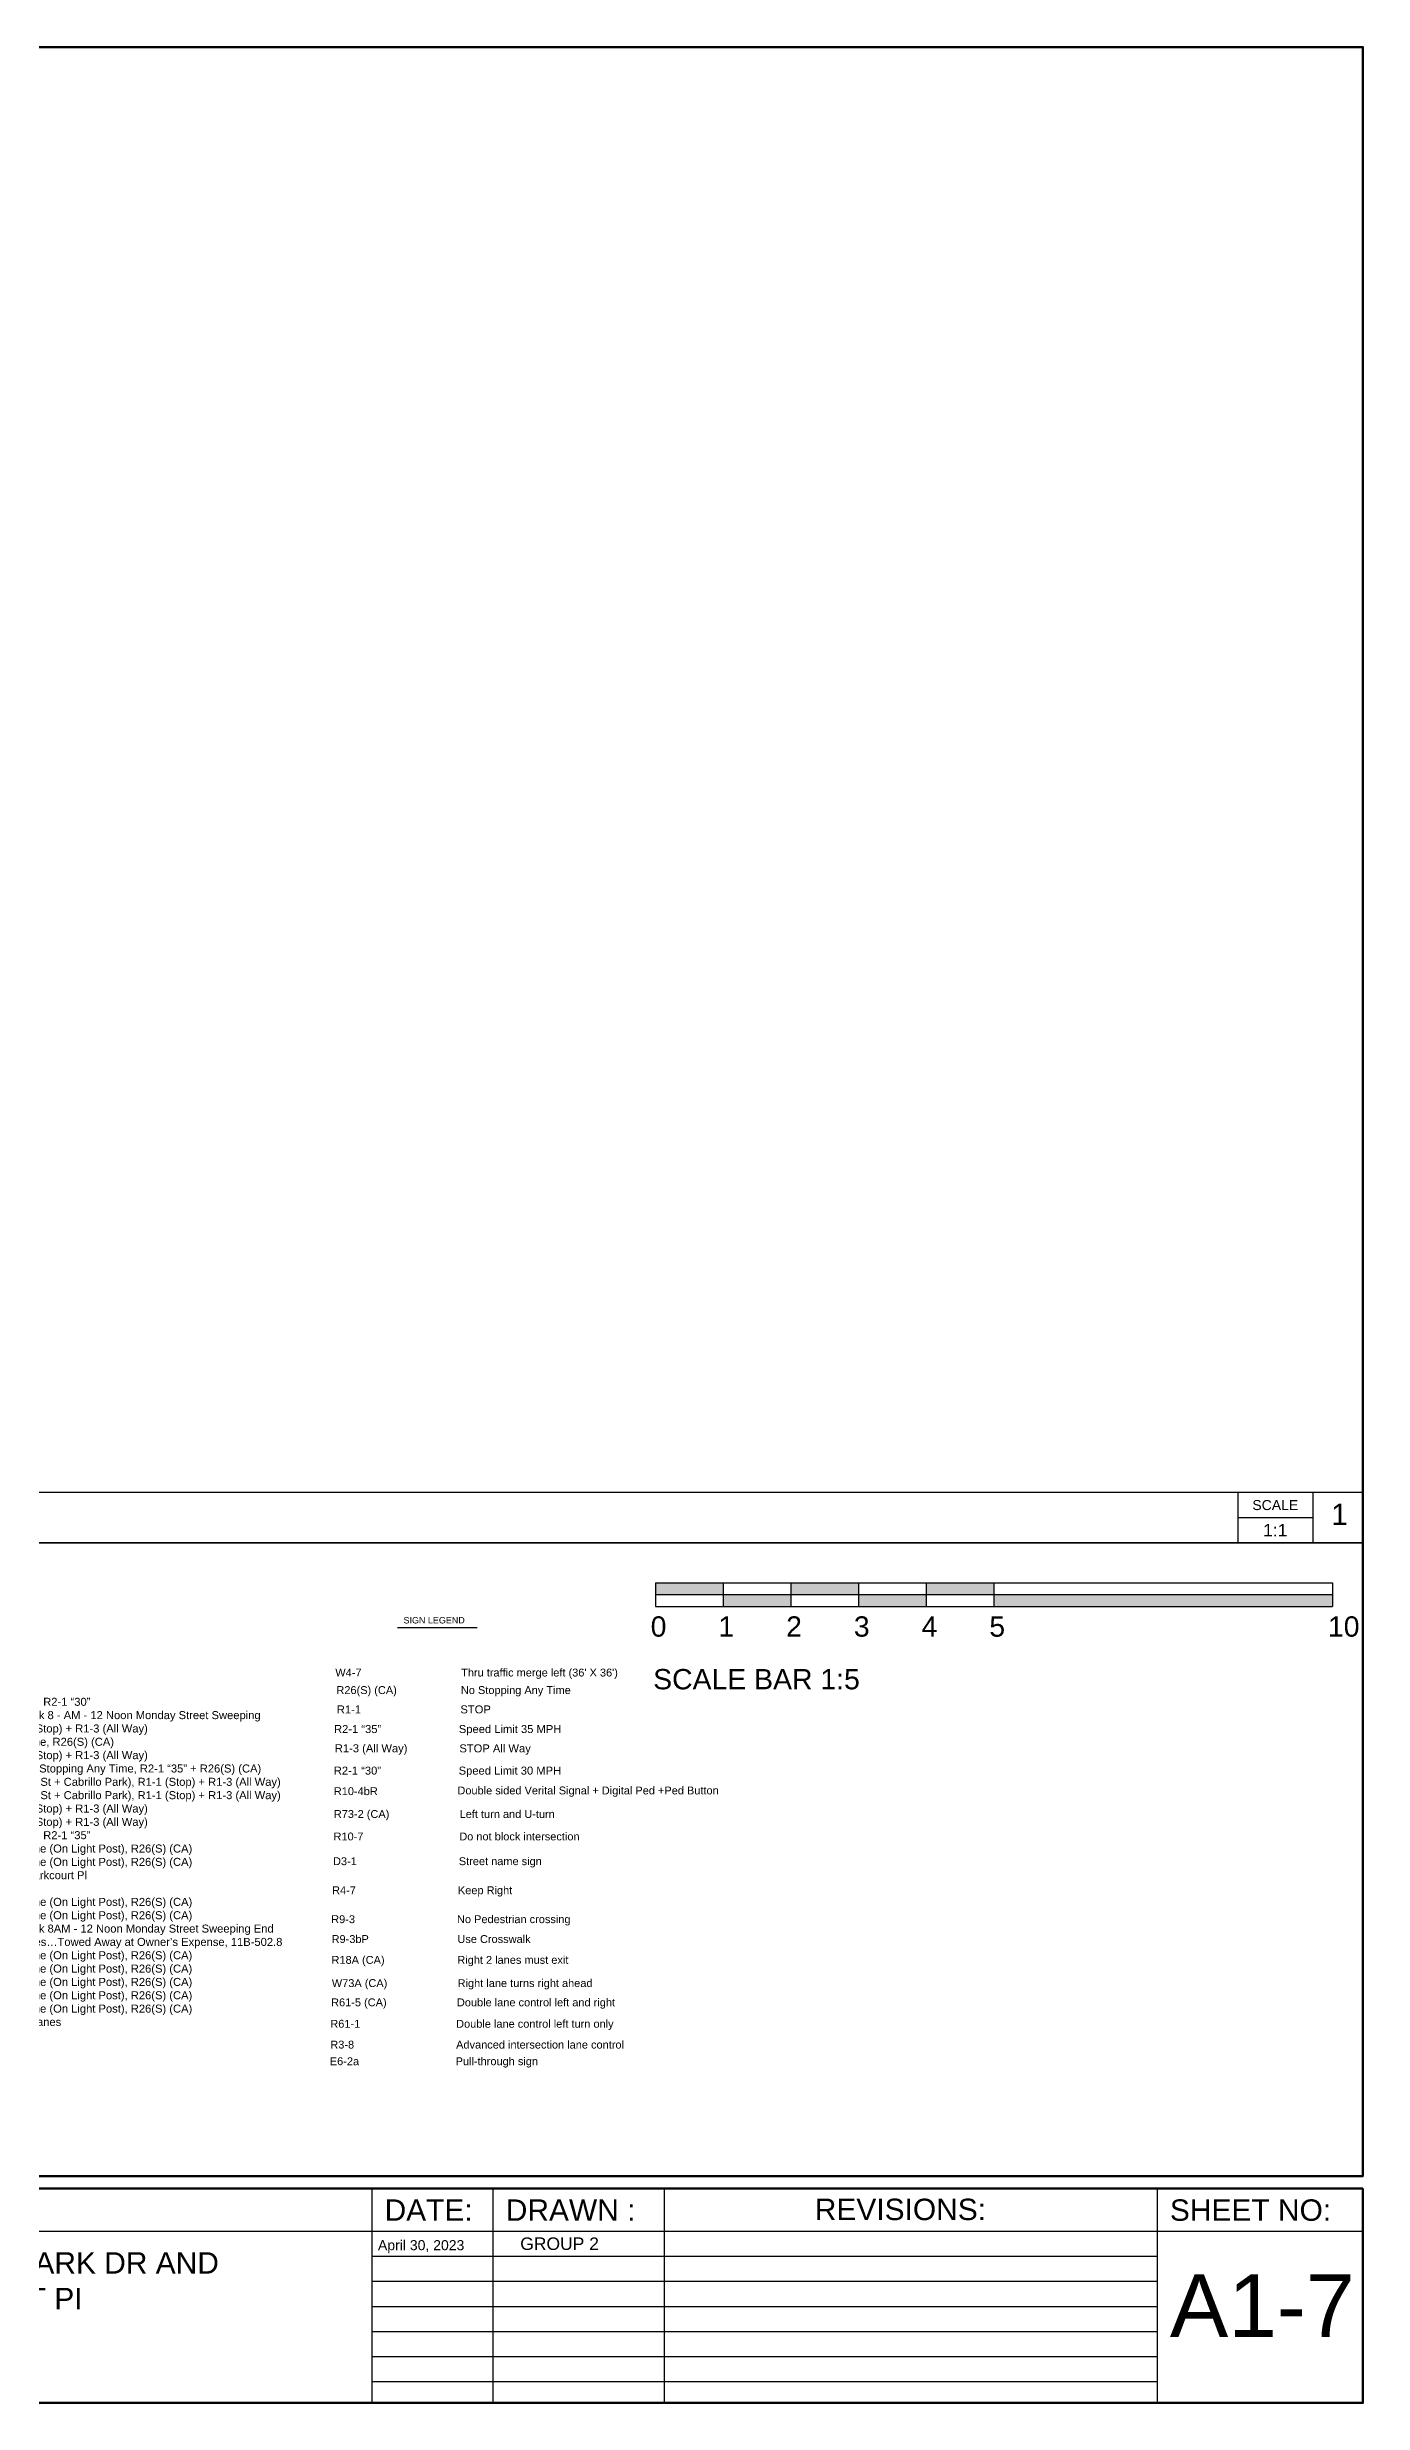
# Paper-space layout 'Layout1' of a CAD drawing. Header units: inches. Extents: x 0 to 35.9, y 0 to 23.6.
# Drawn here: x 22.76 to 35.9, y 0.09 to 23.61 of the extents above; entities that cross this region are included whole.
import ezdxf

# ---------------------------------------------------------------- set-up
doc = ezdxf.new("R2010")
doc.units = ezdxf.units.IN
doc.header["$MEASUREMENT"] = 0
doc.layers.get('0').update_dxf_attribs({"lineweight": 30})
doc.layers.add('BLOCK TEXT', color=7, linetype='Continuous')
doc.layers.add('C-SIDEWALK-CURB', color=92, linetype='Continuous')
doc.styles.add('Sheet', font='arial.ttf', dxfattribs={"height": 0.375})
doc.styles.get("Standard").update_dxf_attribs({"font": 'arial.ttf'})
doc.styles.add('WORKING', font='arial.ttf')

# ---------------------------------------------------------------- blocks, each defined once
blk = doc.blocks.new('TITLEBLOCK ARCHD24X36')
for p, q in [((35.909, 9.514), (0.031, 9.514)), ((35.909, 9.014), (0.031, 9.014)), ((26.017, 0.428), (26.017, 2.566)), ((27.227, 0.428), (27.227, 2.566)), ((28.937, 0.428), (28.937, 2.566)), ((33.857, 0.428), (33.857, 2.566)), ((35.909, 0.428), (35.909, 2.566)), ((35.909, 2.138), (20.176, 2.138)), ((33.857, 1.888), (26.017, 1.888)), ((33.857, 1.638), (26.017, 1.638)), ((33.857, 1.388), (26.017, 1.388)), ((33.857, 1.138), (26.017, 1.138)), ((33.857, 0.888), (26.017, 0.888)), ((33.857, 0.638), (26.017, 0.638))]:
    blk.add_line(p, q)
at = {"ltscale": 0.125}
for points in [[(0.031, 23.944), (35.909, 23.944), (35.909, 9.514), (0.031, 9.514)], [(6.23, 9.014), (35.909, 9.014), (35.909, 2.691), (6.23, 2.691)]]:
    blk.add_lwpolyline(points, close=True, dxfattribs=at)
for points in [[(34.659, 9.514), (34.659, 9.014)], [(35.409, 9.514), (35.409, 9.014)], [(34.659, 9.264), (35.409, 9.264)]]:
    blk.add_lwpolyline(points)
at = {"layer": 'BLOCK TEXT', "linetype": 'ByBlock', "lineweight": 100}
for points in [[(0.031, 2.691), (0.031, 23.944), (35.909, 23.944), (35.909, 2.691)], [(35.909, 2.566), (35.909, 0.428), (0.031, 0.428), (0.031, 2.566)]]:
    blk.add_lwpolyline(points, close=True, dxfattribs=at)
at = {"style": 'Sheet'}
for s, width, gutter_width, heights, insert, char_height, attachment_point in [('SCALE', 0.46248, 1.069, [0], (35.034, 9.389), 0.1, 5), ('\\A1;1', 0.21376, 1.069, [0], (35.593, 9.404), 0.2138, 1), ('DATE:', 1.77221, 1.069, [0], (26.142, 2.459), 0.2138, 1), ('DRAWN :', 1.77221, 1.069, [0], (27.352, 2.459), 0.2138, 1), ('REVISIONS:', 1.77221, 1.069, [0], (30.437, 2.466), 0.2138, 1), ('SHEET NO:', 1.77221, 1.069, [0], (33.982, 2.459), 0.2138, 1), ('\\A1;CABRILLO PARK DR AND PARKCOURT PI', 4.61987, 1.069, [1.241], (20.887, 1.932), 0.21376, 1), ('A1-7', 1.85721, 0.312, [0], (33.982, 1.711), 0.625, 1)]:
    blk.add_mtext_dynamic_manual_height_columns(s, width=width, gutter_width=gutter_width, heights=heights, dxfattribs=dict(at, insert=insert, char_height=char_height, attachment_point=attachment_point))
at = {"insert": (35.034, 9.139), "char_height": 0.125, "attachment_point": 5, "style": 'Sheet'}
blk.add_mtext('1:1', dxfattribs=at)
at = {"insert": (26.076, 2.052), "char_height": 0.1, "width": 1.98456, "attachment_point": 1, "style": 'Sheet'}
blk.add_mtext('April 30, 2023', dxfattribs=at)
at = {"ltscale": 0.125, "insert": (27.496, 2.079), "char_height": 0.125, "attachment_point": 1, "style": 'Sheet'}
blk.add_mtext_dynamic_manual_height_columns('GROUP 2', width=1.67854, gutter_width=1.875, heights=[0], dxfattribs=at)
blk = doc.blocks.new('SCALE 1_50')
h = blk.add_hatch(color=256)
h.dxf.hatch_style = 1
h.paths.add_polyline_path([(20, -3.5), (20, 0), (0, 0), (0, -3.5)])
h.paths.add_polyline_path([(40, -3.5), (20, -3.5), (20, -7), (40, -7)])
h.paths.add_polyline_path([(60, 0), (40, 0), (40, -3.5), (60, -3.5)])
h.paths.add_polyline_path([(60, -7), (80, -7), (80, -3.5), (60, -3.5)])
h.paths.add_polyline_path([(100, 0), (80, 0), (80, -3.5), (100, -3.5)])
h.paths.add_polyline_path([(100, -3.5), (100, -7), (200, -7), (200, -3.5)])
for p, q in [((0, 0), (0, -7)), ((0, 0), (200, 0)), ((20, 0), (20, -7)), ((40, 0), (40, -7)), ((60, 0), (60, -7)), ((80, 0), (80, -7)), ((100, 0), (100, -7)), ((200, 0), (200, -7)), ((200, 0), (200, -7)), ((200, 0), (200, -7)), ((200, 0), (200, -7)), ((0, -3.5), (200, -3.5)), ((0, -7), (200, -7))]:
    blk.add_line(p, q)
at = {"char_height": 6, "attachment_point": 1, "style": 'WORKING'}
for s, insert, width in [('0', (-1.38, -9.94), 22.4294), ('1', (18.62, -9.94), 22.4294), ('2', (38.62, -9.94), 22.4294), ('3', (58.62, -9.94), 22.4294), ('4', (78.62, -9.94), 22.4294), ('5', (98.62, -9.94), 22.4294), ('10', (198.62, -9.94), 22.4294), ('SCALE BAR 1:5', (-0.64, -25.49), 448.7344)]:
    blk.add_mtext(s, dxfattribs=dict(at, insert=insert, width=width))

psp = doc.layouts.get("Layout1")

# ---------------------------------------------------------------- linework, layer by layer
at = {"layer": 'C-SIDEWALK-CURB', "color": 7}
psp.add_line((26.259, 7.833), (27.056, 7.833), dxfattribs=at)

# ---------------------------------------------------------------- block references
psp.add_blockref('TITLEBLOCK ARCHD24X36', (-0.011, -0.335))
at = {"xscale": 0.03380825986332073, "yscale": 0.03380825986332073, "zscale": 0.03380825986332073}
psp.add_blockref('SCALE 1_50', (28.834, 8.28), dxfattribs=at)

# ---------------------------------------------------------------- texts
at = {"color": 7, "linetype": 'Continuous', "attachment_point": 1}
for s, insert, char_height, width in [("W4-7 ^I^I^I^IThru traffic merge left (36' X 36')", (25.639, 7.422), 0.07849, 3.16826), ('41.^ISpeed Limit 30 MPH, R2-1 “30” \\P42.^INo Parking This Block 8 - AM - 12 Noon Monday Street Sweeping\\P43.^IStop All Way, R1-1 (Stop) + R1-3 (All Way)\\P44.^INo Stopping Any Time, R26(S) (CA)\\P45.^IStop All Way, R1-1 (Stop) + R1-3 (All Way)\\P46.^ISpeed Limit 35 + No Stopping Any Time, R2-1 “35” + R26(S) (CA)\\P47.^IStop All Way + (Fruit St + Cabrillo Park), R1-1 (Stop) + R1-3 (All Way)\\P48.^IStop All Way + (Fruit St + Cabrillo Park), R1-1 (Stop) + R1-3 (All Way)\\P49.^IStop All Way, R1-1 (Stop) + R1-3 (All Way)\\P50.^IStop All Way, R1-1 (Stop) + R1-3 (All Way)\\P51.^ISpeed Limit 35 MPH, R2-1 “35”\\P52.^INo Stopping Any Time (On Light Post), R26(S) (CA)\\P53.^INo Stopping Any Time (On Light Post), R26(S) (CA)\\P54.^ICabrillo Park Dr + Parkcourt Pl\\P55.^IStop, R1-1\\P56.^INo Stopping Any Time (On Light Post), R26(S) (CA)\\P57.^INo Stopping Any Time (On Light Post), R26(S) (CA)\\P58.^INo Parking This Block 8AM - 12 Noon Monday Street Sweeping End\\P59.^IUnauthorized Vehicles…Towed Away at Owner’s Expense, 11B-502.8\\P60.^INo Stopping Any Time (On Light Post), R26(S) (CA)\\P61.^INo Stopping Any Time (On Light Post), R26(S) (CA)\\P62.^INo Stopping Any Time (On Light Post), R26(S) (CA)\\P63.^INo Stopping Any Time (On Light Post), R26(S) (CA)\\P64.^INo Stopping Any Time (On Light Post), R26(S) (CA)\\P65.^IInstall turning guide lanes', (21.318, 7.131), 0.07988, 6.25398), ('R26(S) (CA)                     No Stopping Any Time ', (25.65, 7.247), 0.07849, 2.96028), ('R1-1                                STOP', (25.654, 7.055), 0.07988, 2.48971), ('R2-1 “35”                         Speed Limit 35 MPH', (25.626, 6.859), 0.07988, 4.14587), ('R1-3 (All Way)\\P', (25.634, 6.667), 0.07988, 0.74927), ('^I                              STOP All Way', (25.628, 6.666), 0.07988, 2.48971), ('R2-1 “30”                         Speed Limit 30 MPH', (25.624, 6.444), 0.07988, 4.14587), ('R10-4bR', (25.624, 6.238), 0.0785, 0.4513), ('Double sided Verital Signal + Digital Ped +Ped Button', (26.858, 6.245), 0.07849, 2.72366), ('R73-2 (CA)^I^I^ILeft turn and U-turn', (25.624, 6.01), 0.07849, 4.54152), ('R10-7^I^I^I^IDo not block intersection', (25.621, 5.786), 0.07849, 3.84176), ('D3-1^I^I^I^IStreet name sign', (25.616, 5.539), 0.07849, 3.14379), ('R4-7^I^I^I^IKeep Right', (25.607, 5.249), 0.07849, 2.58897), ('R9-3^I^I^I^INo Pedestrian crossing', (25.598, 4.96), 0.07849, 3.04268), ('R9-3bP ^I^I^IUse Crosswalk', (25.602, 4.762), 0.07849, 2.84721), ('R18A (CA)^I^I^IRight 2 lanes must exit', (25.601, 4.554), 0.07849, 3.03454), ('W73A (CA)^I^I^IRight lane turns right ahead', (25.604, 4.322), 0.07849, 2.86495), ('R61-5 (CA)^I^I^IDouble lane control left and right', (25.597, 4.13), 0.07849, 3.32015), ('R61-1 ^I^I^IDouble lane control left turn only', (25.589, 3.916), 0.07849, 3.48267), ('E6-2a^I^I^I^IPull-through sign', (25.584, 3.542), 0.07849, 3.64598), ('R3-8 ^I^I^I^IAdvanced intersection lane control', (25.589, 3.708), 0.07849, 3.55135)]:
    psp.add_mtext(s, dxfattribs=dict(at, insert=insert, char_height=char_height, width=width))
at = {"layer": 'C-SIDEWALK-CURB', "color": 7, "linetype": 'Continuous', "insert": (26.32, 7.937), "char_height": 0.06403, "width": 9.28385, "attachment_point": 1}
psp.add_mtext('SIGN LEGEND ', dxfattribs=at)

doc.saveas('drawing.dxf')
